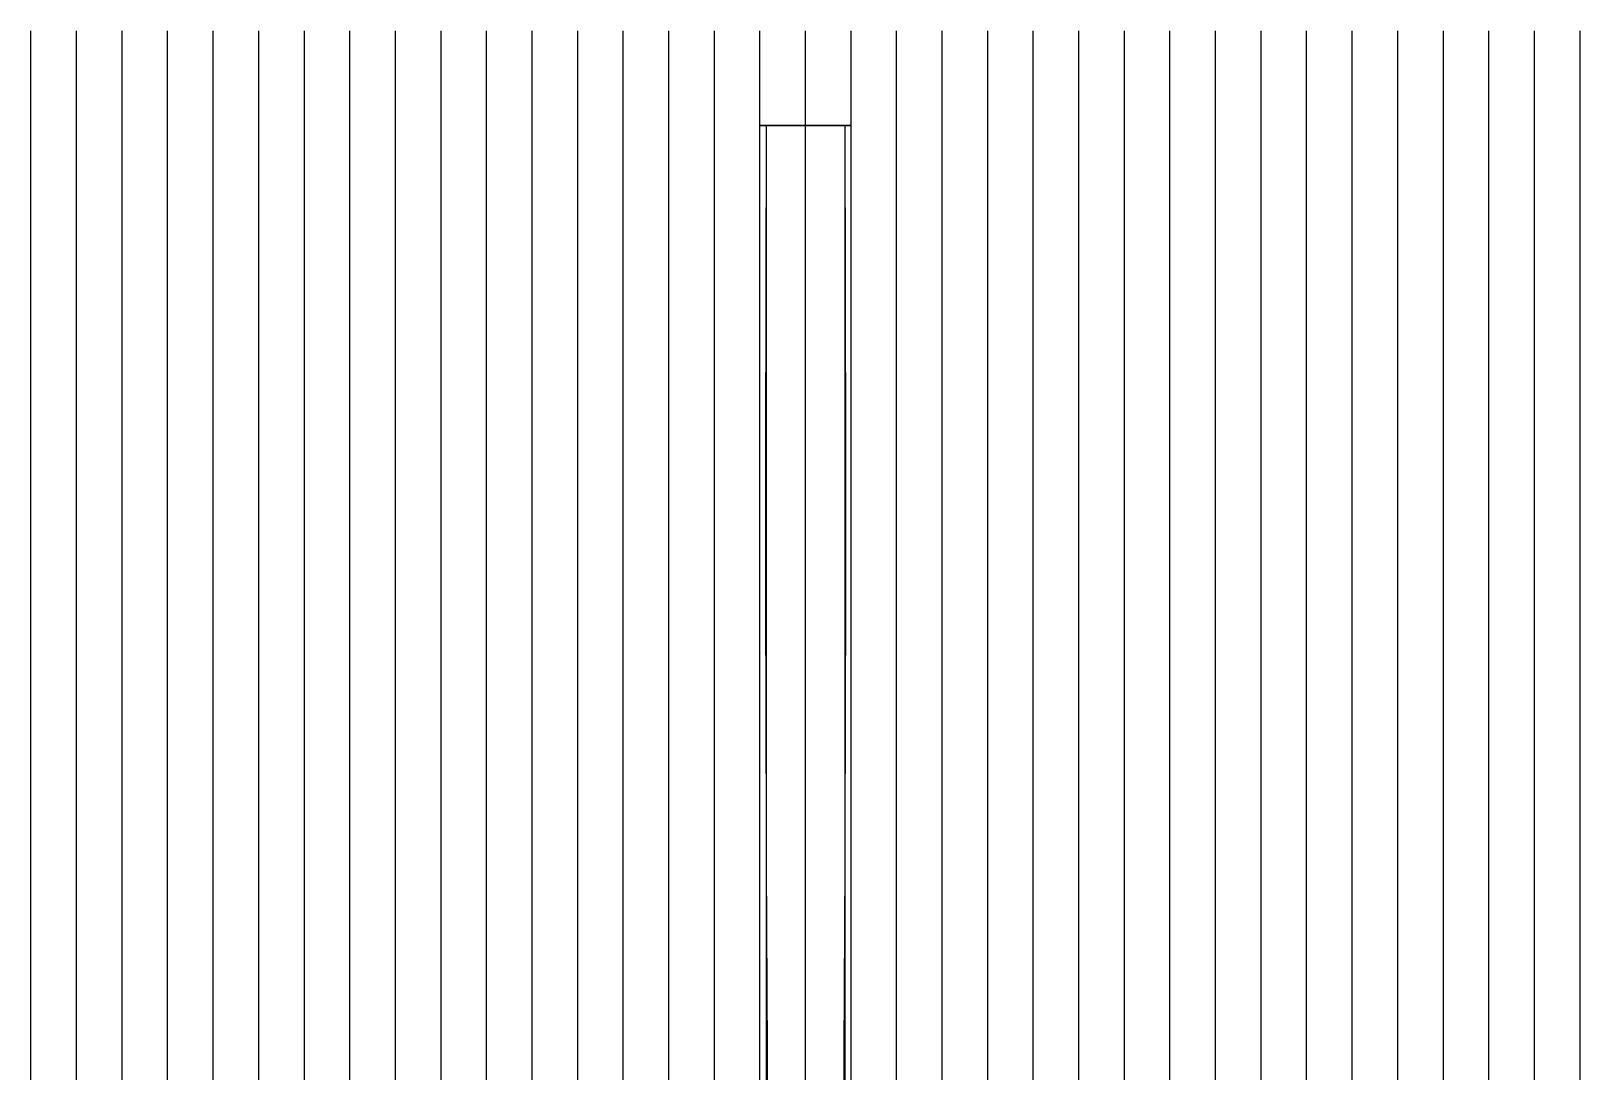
# Model space of a CAD drawing. Header units: metres. Extents: x -1.1 to 8.3, y -7.6 to 4.4.
# Drawn here: x 4.783 to 8.183, y -2.905 to -0.623 of the extents above; entities that cross this region are included whole.
import ezdxf

# ---------------------------------------------------------------- set-up
doc = ezdxf.new("R2010")
doc.units = ezdxf.units.M

msp = doc.modelspace()

# ---------------------------------------------------------------- linework, layer by layer
at = {"layer": 'buttockgrid', "color": 9}
for p, q in [((4.783334, -5.1875), (4.783334, -0.6225)), ((4.883334, -5.1875), (4.883334, -0.6225)), ((4.983334, -5.1875), (4.983334, -0.6225)), ((5.083334, -5.1875), (5.083334, -0.6225)), ((5.183334, -5.1875), (5.183334, -0.6225)), ((5.283334, -5.1875), (5.283334, -0.6225)), ((5.383334, -5.1875), (5.383334, -0.6225)), ((5.483334, -5.1875), (5.483334, -0.6225)), ((5.583334, -5.1875), (5.583334, -0.6225)), ((5.683334, -5.1875), (5.683334, -0.6225)), ((5.783334, -5.1875), (5.783334, -0.6225)), ((5.883334, -5.1875), (5.883334, -0.6225)), ((5.983334, -5.1875), (5.983334, -0.6225)), ((6.083334, -5.1875), (6.083334, -0.6225)), ((6.183334, -5.1875), (6.183334, -0.6225)), ((6.283334, -5.1875), (6.283334, -0.6225)), ((6.383334, -5.1875), (6.383334, -0.6225)), ((6.383334, -5.1875), (6.383334, -0.6225)), ((6.483334, -5.1875), (6.483334, -0.6225)), ((6.483334, -5.1875), (6.483334, -0.6225)), ((6.583334, -5.1875), (6.583334, -0.6225)), ((6.583334, -5.1875), (6.583334, -0.6225)), ((6.683334, -5.1875), (6.683334, -0.6225)), ((6.783334, -5.1875), (6.783334, -0.6225)), ((6.883334, -5.1875), (6.883334, -0.6225)), ((6.983334, -5.1875), (6.983334, -0.6225)), ((7.083334, -5.1875), (7.083334, -0.6225)), ((7.183334, -5.1875), (7.183334, -0.6225)), ((7.283334, -5.1875), (7.283334, -0.6225)), ((7.383334, -5.1875), (7.383334, -0.6225)), ((7.483334, -5.1875), (7.483334, -0.6225)), ((7.583334, -5.1875), (7.583334, -0.6225)), ((7.683334, -5.1875), (7.683334, -0.6225)), ((7.783334, -5.1875), (7.783334, -0.6225)), ((7.883334, -5.1875), (7.883334, -0.6225)), ((7.983335, -5.1875), (7.983335, -0.6225)), ((8.083334, -5.1875), (8.083334, -0.6225)), ((8.183334, -5.1875), (8.183334, -0.6225))]:
    msp.add_line(p, q, dxfattribs=at)
at = {"layer": 'Center', "color": 1}
msp.add_line((6.483334, -5.1875), (6.483334, -0.6225), dxfattribs=at)
at = {"layer": 'Knuckle_lines', "color": 7}
for p, q in [((6.383612, -0.83), (6.382689, -0.83)), ((6.382689, -0.83), (6.383677, -0.83)), ((6.38302, -0.83), (6.383953, -0.83)), ((6.383969, -0.83), (6.38302, -0.83)), ((6.386323, -0.83), (6.383612, -0.83)), ((6.383677, -0.83), (6.386451, -0.83)), ((6.383953, -0.83), (6.386648, -0.83)), ((6.386679, -0.83), (6.383969, -0.83)), ((6.390697, -0.83), (6.386323, -0.83)), ((6.386451, -0.83), (6.390884, -0.83)), ((6.386648, -0.83), (6.390986, -0.83)), ((6.391029, -0.83), (6.386679, -0.83)), ((6.396611, -0.83), (6.390697, -0.83)), ((6.390884, -0.83), (6.39685, -0.83)), ((6.390986, -0.83), (6.39685, -0.83)), ((6.3969, -0.83), (6.391029, -0.83)), ((6.403941, -0.83), (6.396611, -0.83)), ((6.39685, -0.83), (6.404119, -0.83)), ((6.39685, -0.83), (6.404222, -0.83)), ((6.404171, -0.83), (6.3969, -0.83)), ((6.412561, -0.83), (6.403941, -0.83)), ((6.404119, -0.83), (6.412677, -0.83)), ((6.412721, -0.83), (6.404171, -0.83)), ((6.404222, -0.83), (6.412873, -0.83)), ((6.422349, -0.83), (6.412561, -0.83)), ((6.412677, -0.83), (6.422403, -0.83)), ((6.422431, -0.83), (6.412721, -0.83)), ((6.412873, -0.83), (6.422678, -0.83)), ((6.433181, -0.83), (6.422349, -0.83)), ((6.422403, -0.83), (6.433179, -0.83)), ((6.433181, -0.83), (6.422431, -0.83)), ((6.422678, -0.83), (6.433511, -0.83)), ((6.433179, -0.83), (6.444886, -0.83)), ((6.444932, -0.83), (6.433181, -0.83)), ((6.444849, -0.83), (6.433181, -0.83)), ((6.433511, -0.83), (6.445244, -0.83)), ((6.45721, -0.83), (6.444849, -0.83)), ((6.444886, -0.83), (6.457294, -0.83)), ((6.457369, -0.83), (6.444932, -0.83)), ((6.445244, -0.83), (6.45765, -0.83)), ((6.470035, -0.83), (6.45721, -0.83)), ((6.457294, -0.83), (6.47017, -0.83)), ((6.470264, -0.83), (6.457369, -0.83)), ((6.45765, -0.83), (6.470502, -0.83)), ((6.483096, -0.83), (6.470035, -0.83)), ((6.47017, -0.83), (6.483284, -0.83)), ((6.483384, -0.83), (6.470264, -0.83)), ((6.470502, -0.83), (6.483572, -0.83)), ((6.496166, -0.83), (6.483096, -0.83)), ((6.483284, -0.83), (6.496404, -0.83)), ((6.496498, -0.83), (6.483384, -0.83)), ((6.483572, -0.83), (6.496634, -0.83)), ((6.509018, -0.83), (6.496166, -0.83)), ((6.496404, -0.83), (6.509299, -0.83)), ((6.509374, -0.83), (6.496498, -0.83)), ((6.496634, -0.83), (6.509458, -0.83)), ((6.521424, -0.83), (6.509018, -0.83)), ((6.509299, -0.83), (6.521737, -0.83)), ((6.521782, -0.83), (6.509374, -0.83)), ((6.509458, -0.83), (6.521819, -0.83)), ((6.533157, -0.83), (6.521424, -0.83)), ((6.521737, -0.83), (6.533487, -0.83)), ((6.533489, -0.83), (6.521782, -0.83)), ((6.521819, -0.83), (6.533487, -0.83)), ((6.54399, -0.83), (6.533157, -0.83)), ((6.533487, -0.83), (6.544319, -0.83)), ((6.533487, -0.83), (6.544237, -0.83)), ((6.544265, -0.83), (6.533489, -0.83)), ((6.553795, -0.83), (6.54399, -0.83)), ((6.544237, -0.83), (6.553947, -0.83)), ((6.553991, -0.83), (6.544265, -0.83)), ((6.544319, -0.83), (6.554107, -0.83)), ((6.562447, -0.83), (6.553795, -0.83)), ((6.553947, -0.83), (6.562498, -0.83)), ((6.562549, -0.83), (6.553991, -0.83)), ((6.554107, -0.83), (6.562727, -0.83)), ((6.569818, -0.83), (6.562447, -0.83)), ((6.562498, -0.83), (6.569768, -0.83)), ((6.569818, -0.83), (6.562549, -0.83)), ((6.562727, -0.83), (6.570057, -0.83)), ((6.569768, -0.83), (6.575639, -0.83)), ((6.575682, -0.83), (6.569818, -0.83)), ((6.575784, -0.83), (6.569818, -0.83)), ((6.570057, -0.83), (6.575971, -0.83)), ((6.575639, -0.83), (6.579989, -0.83)), ((6.58002, -0.83), (6.575682, -0.83)), ((6.580217, -0.83), (6.575784, -0.83)), ((6.575971, -0.83), (6.580345, -0.83)), ((6.579989, -0.83), (6.582699, -0.83)), ((6.582715, -0.83), (6.58002, -0.83)), ((6.582991, -0.83), (6.580217, -0.83)), ((6.580345, -0.83), (6.583056, -0.83)), ((6.582699, -0.83), (6.583648, -0.83)), ((6.583648, -0.83), (6.582715, -0.83)), ((6.58398, -0.83), (6.582991, -0.83)), ((6.583056, -0.83), (6.58398, -0.83))]:
    msp.add_line(p, q, dxfattribs=at)
at = {"layer": 'stations', "color": 135}
for points in [[(6.397, -0.83), (6.3967, -0.9497), (6.3965, -1.0696), (6.3962, -1.1899), (6.396, -1.3107), (6.3959, -1.4323), (6.3958, -1.5547), (6.3957, -1.6783), (6.3957, -1.8031), (6.3958, -1.9294), (6.396, -2.0573), (6.3963, -2.1871), (6.3967, -2.3188), (6.3973, -2.4528), (6.3979, -2.5885), (6.3986, -2.7251), (6.3993, -2.8618), (6.3999, -2.9975)], [(6.3969, -0.83), (6.3969, -0.8719), (6.3969, -0.9138), (6.3969, -0.9558), (6.3969, -0.9977), (6.3969, -1.0396), (6.3969, -1.0815), (6.3969, -1.1234), (6.3969, -1.1654), (6.3969, -1.2073), (6.3969, -1.2492), (6.3969, -1.2911), (6.3969, -1.333), (6.3969, -1.3749), (6.3969, -1.4169), (6.3969, -1.4588), (6.3969, -1.5007), (6.3969, -1.5426), (6.3969, -1.5845), (6.3969, -1.6265), (6.3969, -1.6684), (6.3969, -1.7103), (6.3969, -1.7522), (6.3969, -1.7941), (6.3969, -1.8361), (6.3969, -1.878), (6.3969, -1.9199), (6.3969, -1.9618), (6.3969, -2.0037), (6.3969, -2.0457), (6.3969, -2.0876), (6.3969, -2.1295), (6.3969, -2.1714), (6.3969, -2.2133), (6.3969, -2.2553), (6.3969, -2.2972), (6.3969, -2.3391), (6.3969, -2.381), (6.3969, -2.4229), (6.3969, -2.4648), (6.3969, -2.5068), (6.3969, -2.5487), (6.3969, -2.5906), (6.3969, -2.6325), (6.3969, -2.6744), (6.3969, -2.7164), (6.3969, -2.7583), (6.3969, -2.8002), (6.3969, -2.8421), (6.3969, -2.884), (6.3969, -2.926)], [(6.5697, -0.83), (6.5699, -0.9497), (6.5702, -1.0696), (6.5704, -1.1899), (6.5706, -1.3107), (6.5708, -1.4323), (6.5709, -1.5547), (6.571, -1.6783), (6.5709, -1.8031), (6.5708, -1.9294), (6.5706, -2.0573), (6.5703, -2.1871), (6.5699, -2.3188), (6.5694, -2.4528), (6.5687, -2.5885), (6.5681, -2.7251), (6.5674, -2.8618), (6.5667, -2.9975)], [(6.5698, -0.83), (6.5698, -0.8719), (6.5698, -0.9138), (6.5698, -0.9558), (6.5698, -0.9977), (6.5698, -1.0396), (6.5698, -1.0815), (6.5698, -1.1234), (6.5698, -1.1654), (6.5698, -1.2073), (6.5698, -1.2492), (6.5698, -1.2911), (6.5698, -1.333), (6.5698, -1.3749), (6.5698, -1.4169), (6.5698, -1.4588), (6.5698, -1.5007), (6.5698, -1.5426), (6.5698, -1.5845), (6.5698, -1.6265), (6.5698, -1.6684), (6.5698, -1.7103), (6.5698, -1.7522), (6.5698, -1.7941), (6.5698, -1.8361), (6.5698, -1.878), (6.5698, -1.9199), (6.5698, -1.9618), (6.5698, -2.0037), (6.5698, -2.0457), (6.5698, -2.0876), (6.5698, -2.1295), (6.5698, -2.1714), (6.5698, -2.2133), (6.5698, -2.2553), (6.5698, -2.2972), (6.5698, -2.3391), (6.5698, -2.381), (6.5698, -2.4229), (6.5698, -2.4648), (6.5698, -2.5068), (6.5698, -2.5487), (6.5698, -2.5906), (6.5698, -2.6325), (6.5698, -2.6744), (6.5698, -2.7164), (6.5698, -2.7583), (6.5698, -2.8002), (6.5698, -2.8421), (6.5698, -2.884), (6.5698, -2.926)]]:
    msp.add_lwpolyline(points, dxfattribs=at)

doc.saveas('drawing.dxf')
